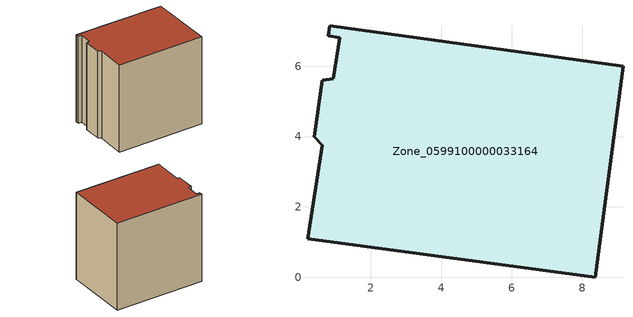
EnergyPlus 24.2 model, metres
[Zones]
Zone_0599100000033164
 floor ground (C_G): 0.61,5.61 0.93,5.65 1.11,6.8 0.79,6.86 0.83,7.15 9.16,6 8.37,0 0.2,1.1 0.62,3.75 0.39,3.99 z0
 wall outside (C_F): 8.37,0 9.16,6 0.83,7.15 0.79,6.86 1.11,6.8 0.93,5.65 0.61,5.61 0.39,3.99 0.62,3.75 0.2,1.1 8.37,0 z0:8.38
 roof outside (C_R): 0.93,5.65 0.61,5.61 0.39,3.99 0.62,3.75 0.2,1.1 8.37,0 9.16,6 0.83,7.15 0.79,6.86 1.11,6.8 z8.38
[BUILDING]
Pand.0599100000033164: North Axis=0; Terrain=City; Loads Convergence Tolerance Value=0.04; Temperature Convergence Tolerance Value=0.4; Solar Distribution=FullExterior; Maximum Number of Warmup Days=25; Minimum Number of Warmup Days=1
[Site:Location]
Rotterdam.The.Hague.AP_ZH_NLD Design_Conditions: Latitude=51.96; Longitude=4.45; Time Zone=1; Elevation=-4.5
[SITE:GROUNDTEMPERATURE:BUILDINGSURFACE]
18, 18, 18, 18, 18, 18, 18, 18, 18, 18, 18, 18
[MATERIAL] Thermal Absorptance=0.9; Solar Absorptance=0.7; Visible Absorptance=0.7
Name | Roughness | Thickness | Conductivity | Density | Specific Heat
G.TI.1946-1964 | MediumSmooth | 0.15 | 1 | 540 | 1210
F.TI.1946-1964 | Rough | 0.3 | 0.857143 | 1920 | 840
R.TI.1946-1964 | MediumRough | 0.2 | 0.277778 | 1500 | 1000
[CONSTRUCTION]
C_G: G.TI.1946-1964
C_F: F.TI.1946-1964
C_R: R.TI.1946-1964
[ZONE]
Zone_0599100000033164: Type=1; Multiplier=1; Ceiling Height=Autocalculate; Volume=Autocalculate; Floor Area=autocalculate; Part of Total Floor Area=Yes
[ZONEINFILTRATION:DESIGNFLOWRATE]
Infil_Zone_0599100000033164: Zone or ZoneList or Space or SpaceList=Zone_0599100000033164; Schedule=AlwaysOn; Design Flow Rate Calculation Method=Flow/Area; Flow Rate per Floor Area=0.003; Constant Term Coefficient=1; Temperature Term Coefficient=0; Velocity Term Coefficient=0; Velocity Squared Term Coefficient=0
[HVACTEMPLATE:ZONE:IDEALLOADSAIRSYSTEM]
Zone_0599100000033164: Maximum Heating Supply Air Temperature=50; Minimum Cooling Supply Air Temperature=13; Maximum Heating Supply Air Humidity Ratio=0.0156; Minimum Cooling Supply Air Humidity Ratio=0.0077; Heating Limit=NoLimit; Cooling Limit=NoLimit; Dehumidification Control Type=ConstantSensibleHeatRatio; Cooling Sensible Heat Ratio=0.7; Dehumidification Setpoint=60; Humidification Control Type=None; Humidification Setpoint=30; Outdoor Air Method=None; Outdoor Air Flow Rate per Person=0.00944; Outdoor Air Flow Rate per Zone Floor Area=0; Outdoor Air Flow Rate per Zone=0; Demand Controlled Ventilation Type=None; Outdoor Air Economizer Type=NoEconomizer; Heat Recovery Type=None; Sensible Heat Recovery Effectiveness=0.7; Latent Heat Recovery Effectiveness=0.65
[ZONECONTROL:THERMOSTAT]
ThermostatControl_Zone_0599100000033164: Zone or ZoneList=Zone_0599100000033164; Control Type Schedule=DualSetpointControlType; Control 1=Thermostat_Zone_0599100000033164; Temperature Difference Between Cutout And Setpoint=0
[THERMOSTATSETPOINT:DUALSETPOINT]
Thermostat_Zone_0599100000033164: Heating Setpoint Temperature Schedule=HeatingSetpoint_Zone_0599100000033164; Cooling Setpoint Temperature Schedule=CoolingSetpoint_Zone_0599100000033164
[SCHEDULE:COMPACT]
HeatingSetpoint_Zone_0599100000033164: Through: 12/31, For: AllDays, Until: 24:00, 21
CoolingSetpoint_Zone_0599100000033164: Through: 12/31, For: AllDays, Until: 24:00, 24
DualSetpointControlType: Through: 12/31, For: AllDays, Until: 24:00, 4
AlwaysOn: Through: 12/31, For: AllDays, Until: 24:00, 1
